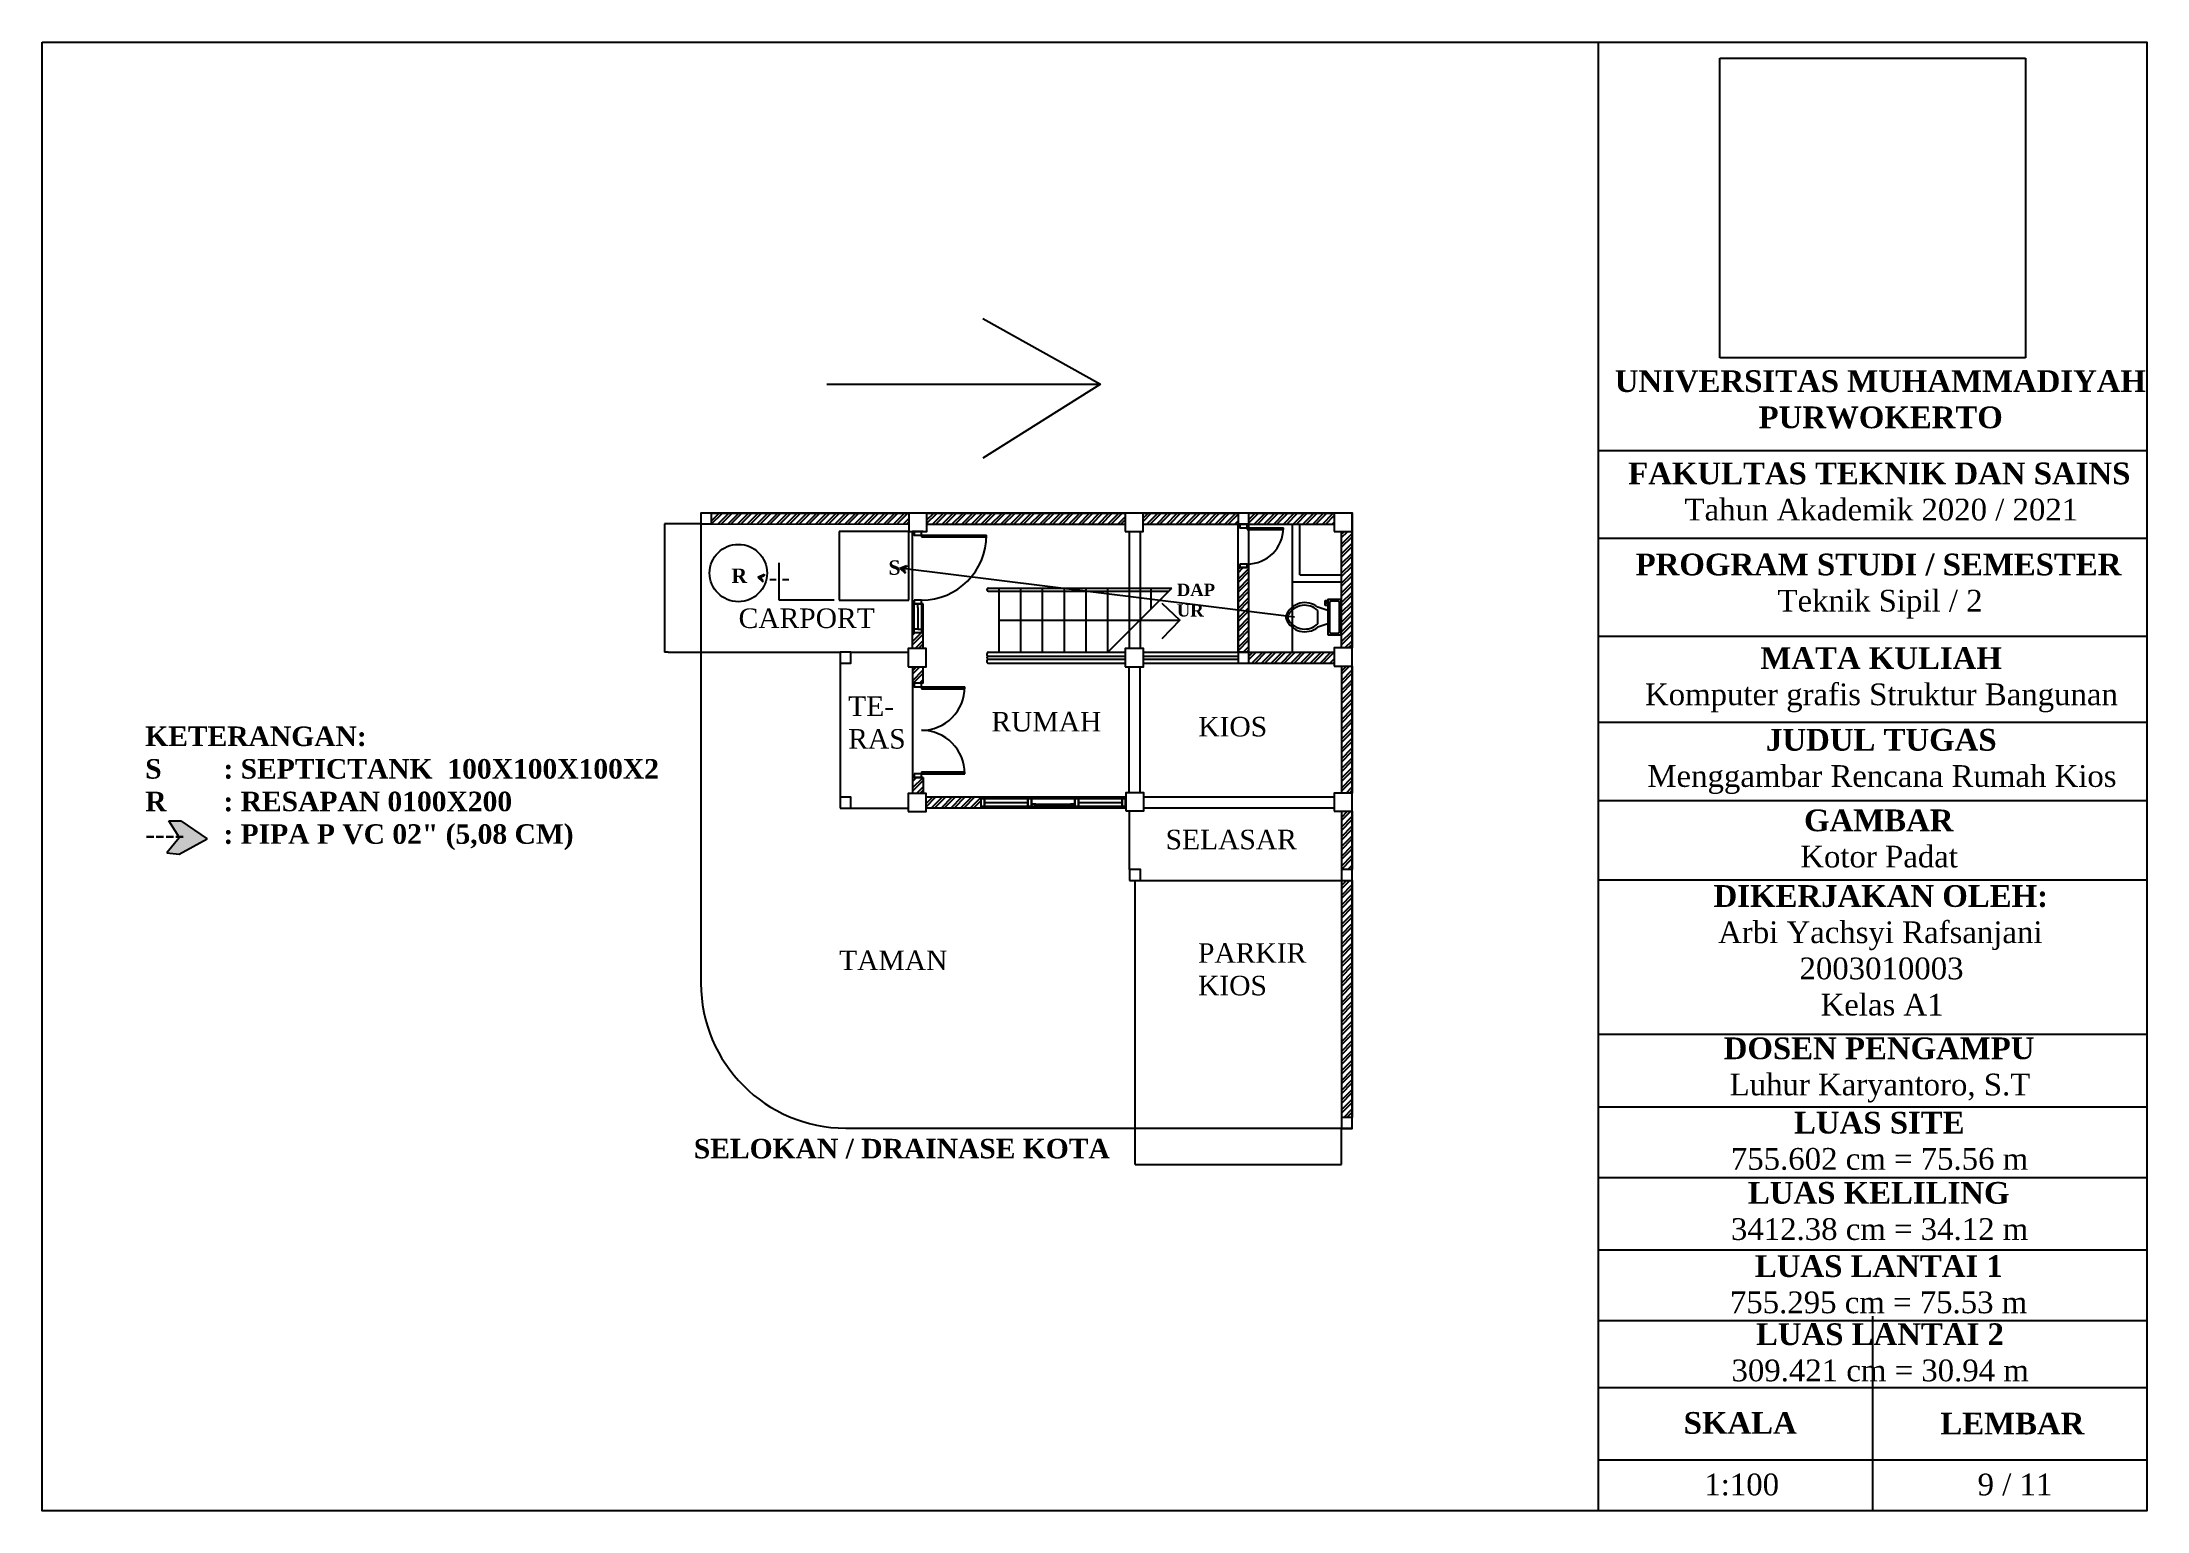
# Paper-space layout 'KOTOR PADAT' of a CAD drawing. Header units: millimetres. Extents: x 3 to 294, y 3 to 206.
# The model-space entities are those that its viewports show. They can reach past a viewport. Long polylines and large blocks are cut down to what shows.
import ezdxf

# ---------------------------------------------------------------- set-up
doc = ezdxf.new("R2010")
doc.units = ezdxf.units.MM
doc.linetypes.add('ACAD_ISO03W100', pattern=[30, 12, -18])
doc.linetypes.add('ACAD_ISO05W100', pattern=[33, 24, -3, 0, -3, 0, -3])
for name, color, linetype in [('air kotor cair', 66, 'Continuous'), ('air kotor padat', 214, 'Continuous'), ('cetak', 250, 'Continuous'), ('dinding lantai 1', 60, 'Continuous'), ('kolom', 6, 'Continuous'), ('kusen lantai 1', 231, 'Continuous'), ('mata angin', 170, 'Continuous'), ('site', 60, 'Continuous'), ('text denah lantai 1', 24, 'Continuous')]:
    doc.layers.add(name, color=color, linetype=linetype)
doc.layers.get('0').off()
doc.styles.get("Standard").update_dxf_attribs({"font": 'arial.ttf'})
picture_1 = doc.add_image_def('image1.jpg', size_in_pixel=(571, 560))
pattern_1 = [(45, (-280.662, -174.909), (-6.735192, 6.735192), []), (45, (-276.172, -174.909), (-6.735192, 6.735192), [])]

# ---------------------------------------------------------------- blocks, each defined once
blk = doc.blocks.new('p90')
at = {"layer": 'kusen lantai 1'}
for p, q in [((2647.3, 1311.4), (2647.3, 1401.4)), ((2649.8, 1311.4), (2649.8, 1401.4)), ((2642.3, 1313.9), (2642.3, 1298.9)), ((2647.3, 1311.4), (2649.8, 1311.4)), ((2742.3, 1313.9), (2742.3, 1298.9))]:
    blk.add_line(p, q, dxfattribs=at)
for points in [[(2642.3, 1301.4), (2647.3, 1301.4), (2647.3, 1311.4), (2642.3, 1311.4)], [(2737.3, 1301.4), (2742.3, 1301.4), (2742.3, 1311.4), (2737.3, 1311.4)]]:
    blk.add_lwpolyline(points, close=True, dxfattribs=at)
blk.add_arc((2647.3, 1311.4), 90, 0, 90, dxfattribs=at)
blk = doc.blocks.new('j360')
at = {"layer": 'kusen lantai 1'}
for p, q in [((2800.7, 1404.6), (2800.7, 1389.6)), ((2805.7, 1397.1), (2865.7, 1397.1)), ((2935.7, 1397.1), (2995.7, 1397.1)), ((3000.7, 1404.6), (3000.7, 1389.6)), ((2874.4, 1394.6), (2870.7, 1394.6)), ((2874.4, 1394.6), (2930.7, 1394.6)), ((2876.7, 1393.4), (2924.7, 1393.4))]:
    blk.add_line(p, q, dxfattribs=at)
for points in [[(2800.7, 1392.1), (2805.7, 1392.1), (2805.7, 1402.1), (2800.7, 1402.1)], [(2805.7, 1392.1), (2865.7, 1392.1), (2865.7, 1402.1), (2805.7, 1402.1)], [(2865.7, 1392.1), (2870.7, 1392.1), (2870.7, 1402.1), (2865.7, 1402.1)], [(2870.7, 1392.1), (2930.7, 1392.1), (2930.7, 1402.1), (2870.7, 1402.1)], [(2930.7, 1392.1), (2935.7, 1392.1), (2935.7, 1402.1), (2930.7, 1402.1)], [(2935.7, 1392.1), (2995.7, 1392.1), (2995.7, 1402.1), (2935.7, 1402.1)], [(2995.7, 1392.1), (3000.7, 1392.1), (3000.7, 1402.1), (2995.7, 1402.1)], [(2870.7, 1392.1), (2876.7, 1392.1), (2876.7, 1394.6), (2870.7, 1394.6)], [(2924.7, 1392.1), (2930.7, 1392.1), (2930.7, 1394.6), (2924.7, 1394.6)]]:
    blk.add_lwpolyline(points, close=True, dxfattribs=at)
blk = doc.blocks.new('p290')
for centre, start, end in [((2503.2, 1311.4), 0, 90), ((2623.2, 1311.4), 90, 180)]:
    blk.add_arc(centre, 60, start, end)
at = {"layer": 'kusen lantai 1'}
for p, q in [((2503.2, 1311.4), (2503.2, 1371.4)), ((2505.7, 1311.4), (2505.7, 1371.4)), ((2620.7, 1311.4), (2620.7, 1371.4)), ((2623.2, 1311.4), (2623.2, 1371.4)), ((2498.2, 1313.9), (2498.2, 1298.9)), ((2503.2, 1311.4), (2505.7, 1311.4)), ((2620.7, 1311.4), (2623.2, 1311.4)), ((2628.2, 1313.9), (2628.2, 1298.9))]:
    blk.add_line(p, q, dxfattribs=at)
for points in [[(2498.2, 1301.4), (2503.2, 1301.4), (2503.2, 1311.4), (2498.2, 1311.4)], [(2623.2, 1301.4), (2628.2, 1301.4), (2628.2, 1311.4), (2623.2, 1311.4)]]:
    blk.add_lwpolyline(points, close=True, dxfattribs=at)
blk = doc.blocks.new('jb1')
at = {"layer": 'kusen lantai 1'}
for p, q in [((1275, 1064.9), (1315, 1064.9)), ((1275, 1054.9), (1275, 1064.9)), ((1280, 1059.9), (1275, 1059.9)), ((1315, 1054.9), (1275, 1054.9)), ((1280, 1059.9), (1310, 1059.9)), ((1310, 1059.9), (1310, 1064.9)), ((1310, 1059.9), (1310, 1054.9)), ((1315, 1067.4), (1315, 1052.4)), ((1315, 1064.9), (1315, 1054.9))]:
    blk.add_line(p, q, dxfattribs=at)
blk = doc.blocks.new('jwc')
at = {"layer": 'kusen lantai 1'}
for p, q in [((1750.7, 1457.9), (1735.7, 1457.9)), ((1748.2, 1452.9), (1748.2, 1450.4)), ((1748.2, 1452.9), (1798.2, 1452.9)), ((1748.2, 1450.4), (1798.2, 1450.4)), ((1750.7, 1397.9), (1735.7, 1397.9))]:
    blk.add_line(p, q, dxfattribs=at)
for points in [[(1738.2, 1457.9), (1738.2, 1452.9), (1748.2, 1452.9), (1748.2, 1457.9)], [(1738.2, 1402.9), (1738.2, 1397.9), (1748.2, 1397.9), (1748.2, 1402.9)]]:
    blk.add_lwpolyline(points, close=True, dxfattribs=at)
blk.add_arc((1748.2, 1452.9), 50, 270, 0, dxfattribs=at)
blk = doc.blocks.new('Toilet - top')
for p, q in [((-10, -8.5), (-8, -8.5)), ((-10, -9.5), (-10, -8.5)), ((-7, -9.5), (-10, -9.5)), ((-8, -8.5), (-8, -8)), ((-7, -8), (-7, -9.5)), ((-4, -8), (-6, -14)), ((4, -8), (6, -14)), ((9.5, -6), (9.5, -2)), ((4, -14), (-4, -14))]:
    blk.add_line(p, q)
blk.add_lwpolyline([(10.5, -8), (10.5, 0), (-10.5, 0), (-10.5, -8)], close=True)
for points in [[(-9.5, -2), (-9.5, -6)], [(8.5, -1), (-8.5, -1)], [(-8.5, -7), (8.5, -7)]]:
    blk.add_lwpolyline(points)
for centre, radius, start, end in [((-8.6, -1.9), 0.884, 81.8699, 188.1301), ((-8.6, -6.1), 0.884, 171.8699, 278.1301), ((8.6, -1.9), 0.884, 351.8699, 98.1301), ((8.6, -6.1), 0.884, 261.8699, 8.1301), ((3.5, -21.6), 12.2, 141.4691, 247.9714), ((4.2, -21.8), 11.3, 136.3677, 238.9468), ((-3.5, -21.6), 12.2, 292.0284, 38.5307), ((-4.2, -21.8), 11.3, 301.053, 43.6321), ((0, -27.9), 4, 245.7318, 294.2682), ((0, -29), 4, 254.8605, 285.1395)]:
    blk.add_arc(centre, radius, start, end)
blk = doc.blocks.new('am')
at = {"layer": 'mata angin'}
for p, q in [((-1033.1, 6364.1), (-870.5, 6273.4)), ((-1248.7, 6273.4), (-870.5, 6273.4)), ((-870.5, 6273.4), (-1033.1, 6171.5))]:
    blk.add_line(p, q, dxfattribs=at)

msp = doc.modelspace()

# ---------------------------------------------------------------- hatches: boundary and pattern name
at = {"layer": 'air kotor padat', "linetype": 'ACAD_ISO03W100'}
h = msp.add_hatch(color=256, dxfattribs=at)
h.dxf.hatch_style = 1
h.paths.add_polyline_path([(819.918, 3987.369), (819.918, 3989.463), (811.127, 3985.525), (814.771, 3985.073)])
h.paths.add_polyline_path([(814.771, 3985.073), (811.127, 3985.525), (818.078, 3978.855), (818.783, 3980.827)])
h = msp.add_hatch(color=256, dxfattribs=at)
h.dxf.hatch_style = 1
h.paths.add_polyline_path([(623.439, 3975.09), (623.439, 3977.184), (614.647, 3973.246), (618.292, 3972.793)])
h.paths.add_polyline_path([(618.292, 3972.793), (614.647, 3973.246), (621.598, 3966.576), (622.303, 3968.547)])
h = msp.add_hatch(color=256, dxfattribs=at)
h.dxf.hatch_style = 1
h.paths.add_polyline_path([(-201.288, 3592.63), (-184.577, 3590.811), (-145.792, 3611.579), (-182.101, 3636.423), (-198.912, 3636.423), (-184.455, 3614.265), (-184.566, 3613.035)])
at = {"layer": 'dinding lantai 1'}
h = msp.add_hatch(dxfattribs=at)
h.set_pattern_fill('ANSI32', color=256)
h.set_pattern_definition(pattern_1)
h.paths.add_polyline_path([(823.167, 4061.244), (550.833, 4061.205), (550.833, 4046.548), (823.167, 4046.411)])
h.paths.add_polyline_path([(1122.115, 4061.288), (848.167, 4061.248), (848.167, 4046.385), (1122.115, 4046.385)])
h.paths.add_polyline_path([(1435.628, 4036.385), (1420.628, 4036.385), (1420.628, 3875.339), (1435.628, 3875.339)])
h.paths.add_polyline_path([(1435.868, 3850.339), (1420.872, 3850.339), (1420.872, 3674.974), (1435.868, 3674.974)])
h.paths.add_polyline_path([(1435.868, 3649.974), (1420.868, 3649.974), (1420.868, 3569.347), (1435.868, 3569.347)])
h.paths.add_polyline_path([(922.799, 3669.625), (847.355, 3669.625), (847.355, 3654.625), (922.799, 3654.625)])
h.paths.add_polyline_path([(843.197, 3849.424), (828.296, 3849.424), (828.296, 3826.644), (843.197, 3826.644)])
h.paths.add_polyline_path([(843.296, 3896.367), (828.296, 3896.367), (828.296, 3874.424), (843.296, 3874.424)])
h.paths.add_polyline_path([(843.197, 3696.644), (828.296, 3696.644), (828.296, 3674.393), (843.296, 3674.393)])
h.paths.add_polyline_path([(1410.822, 3869.424), (1293.172, 3869.424), (1293.172, 3854.424), (1410.822, 3854.424)])
h.paths.add_polyline_path([(1293.176, 3986.288), (1278.103, 3986.288), (1278.172, 3869.424), (1293.172, 3869.424)])
h.paths.add_polyline_path([(719.104, 3415.124), (878.778, 3415.124), (878.778, 3472.774), (719.104, 3472.774)], flags=9)
h.paths.add_polyline_path([(1215.347, 3380.307), (1375.41, 3380.307), (1375.41, 3482.957), (1215.347, 3482.957)], flags=9)
h.paths.add_polyline_path([(1168.759, 3581.972), (1359.832, 3581.972), (1359.832, 3639.622), (1168.759, 3639.622)], flags=9)
h.paths.add_polyline_path([(1215.723, 3737.842), (1322.254, 3737.842), (1322.254, 3795.492), (1215.723, 3795.492)], flags=9)
h.paths.add_polyline_path([(929.989, 3744.652), (1091.901, 3744.652), (1091.901, 3802.302), (929.989, 3802.302)], flags=9)
h.paths.add_polyline_path([(731.627, 3721.011), (823.207, 3721.011), (823.207, 3823.661), (731.627, 3823.661)], flags=9)
h.paths.add_polyline_path([(936.913, 3953.052), (1098.826, 3953.052), (1098.826, 4010.702), (936.913, 4010.702)], flags=9)
h.paths.add_polyline_path([(579.295, 3944.417), (776.675, 3944.417), (776.675, 4002.067), (579.295, 4002.067)], flags=9)
h = msp.add_hatch(dxfattribs=at)
h.set_pattern_fill('ANSI32', color=256)
h.set_pattern_definition(pattern_1)
h.paths.add_polyline_path([(1278.178, 4061.306), (1147.115, 4061.306), (1147.115, 4046.306), (1278.178, 4046.306)])
h.paths.add_polyline_path([(1411.008, 4061.313), (1293.178, 4061.313), (1293.178, 4046.313), (1411.008, 4046.313)])
h.paths.add_polyline_path([(1435.868, 3554.347), (1420.868, 3554.347), (1420.868, 3226.995), (1435.868, 3226.995)])

# ---------------------------------------------------------------- linework, layer by layer
at = {"layer": 'air kotor padat', "linetype": 'ACAD_ISO03W100'}
for p, q in [((644.055, 3941.367), (644.055, 3993.021)), ((811.127, 3985.525), (819.918, 3989.463)), ((1355.989, 3917.869), (811.127, 3985.525)), ((811.127, 3985.525), (818.078, 3978.855)), ((819.918, 3987.369), (814.771, 3985.073)), ((818.783, 3980.827), (814.771, 3985.073)), ((819.918, 3989.463), (819.918, 3987.369)), ((614.647, 3973.246), (623.439, 3977.184)), ((614.647, 3973.246), (621.598, 3966.576)), ((622.303, 3968.547), (618.231, 3972.444)), ((623.439, 3975.09), (618.292, 3972.793)), ((621.598, 3966.576), (622.303, 3968.547)), ((623.439, 3977.184), (623.439, 3975.09)), ((631.397, 3970.133), (640.217, 3970.133)), ((649.037, 3970.133), (657.416, 3970.133)), ((818.078, 3978.855), (818.783, 3980.827)), ((720.37, 3941.367), (644.055, 3941.367)), ((-184.455, 3614.265), (-184.566, 3613.035))]:
    msp.add_line(p, q, dxfattribs=at)
at = {"layer": 'air kotor padat'}
for p, q in [((-184.455, 3614.265), (-198.912, 3636.423)), ((-198.912, 3636.423), (-182.101, 3636.423)), ((-182.101, 3636.423), (-145.792, 3611.579)), ((-184.566, 3613.035), (-201.288, 3592.63)), ((-184.577, 3590.811), (-145.792, 3611.579)), ((-201.288, 3592.63), (-184.577, 3590.811))]:
    msp.add_line(p, q, dxfattribs=at)
at = {"layer": 'air kotor padat', "linetype": 'ACAD_ISO03W100'}
msp.add_lwpolyline([(823.167, 4036.367), (726.947, 4036.367), (726.947, 3941.367), (823.167, 3941.367)], close=True, dxfattribs=at)
msp.add_circle((587.847, 3978.835), 39.605, dxfattribs=at)
at = {"layer": 'dinding lantai 1'}
for p, q in [((1278.172, 3869.424), (1278.172, 4046.311)), ((933.172, 3957.904), (1186.626, 3957.878)), ((933.172, 3953.904), (1182.627, 3953.878)), ((948.172, 3869.424), (948.172, 3957.904)), ((978.172, 3869.424), (978.172, 3957.901)), ((1008.172, 3869.424), (1008.172, 3957.898)), ((1038.172, 3869.424), (1038.172, 3957.894)), ((1068.172, 3869.424), (1068.172, 3957.891)), ((1098.172, 3869.424), (1098.172, 3957.888)), ((1128.172, 3899.424), (1128.173, 3957.884)), ((1158.172, 3929.424), (1158.172, 3957.881)), ((1278.12, 3957.868), (1278.172, 3957.868)), ((948.172, 3913.664), (1197.433, 3913.664)), ((933.172, 3863.924), (1122.313, 3863.924)), ((933.172, 3859.924), (1122.313, 3859.924)), ((1147.313, 3863.924), (1278.172, 3863.924)), ((1147.313, 3859.924), (1278.172, 3859.924))]:
    msp.add_line(p, q, dxfattribs=at)
at = {"layer": 'dinding lantai 1', "linetype": 'ACAD_ISO05W100'}
msp.add_line((1098.172, 3869.424), (1186.626, 3957.878), dxfattribs=at)
at = {"layer": 'dinding lantai 1'}
msp.add_lwpolyline([(1172.941, 3937.156), (1197.433, 3913.664), (1172.941, 3888.13)], dxfattribs=at)
for centre, radius, start, end in [((933.172, 3955.904), 2, 89.988011, 270), ((933.61, 3866.674), 2.785, 99.04679, 279.04679), ((933.61, 3857.174), 2.785, 99.04679, 279.04679), ((933.234, 3861.924), 2.001, 79.175466, 268.222256)]:
    msp.add_arc(centre, radius, start, end, dxfattribs=at)
at = {"layer": 'kolom'}
for points in [[(535.833, 4046.554), (550.833, 4046.554), (550.833, 4061.554), (535.833, 4061.554)], [(823.167, 4036.411), (848.167, 4036.411), (848.167, 4061.411), (823.167, 4061.411)], [(1122.115, 4036.385), (1147.115, 4036.385), (1147.115, 4061.385), (1122.115, 4061.385)], [(1278.178, 4046.311), (1293.178, 4046.311), (1293.178, 4061.311), (1278.178, 4061.311)], [(1411.008, 4036.385), (1436.008, 4036.385), (1436.008, 4061.385), (1411.008, 4061.385)], [(728.301, 3854.347), (743.301, 3854.347), (743.301, 3869.347), (728.301, 3869.347)], [(822.304, 3849.424), (847.304, 3849.424), (847.304, 3874.424), (822.304, 3874.424)], [(1122.313, 3849.424), (1147.313, 3849.424), (1147.313, 3874.424), (1122.313, 3874.424)], [(1278.172, 3854.424), (1293.172, 3854.424), (1293.172, 3869.424), (1278.172, 3869.424)], [(1410.822, 3850.339), (1435.822, 3850.339), (1435.822, 3875.339), (1410.822, 3875.339)], [(728.327, 3654.287), (743.327, 3654.287), (743.327, 3669.287), (728.327, 3669.287)], [(822.355, 3649.393), (847.355, 3649.393), (847.355, 3674.393), (822.355, 3674.393)], [(1122.831, 3650.417), (1147.831, 3650.417), (1147.831, 3675.417), (1122.831, 3675.417)], [(1410.872, 3649.974), (1435.872, 3649.974), (1435.872, 3674.974), (1410.872, 3674.974)], [(1128.317, 3554.35), (1143.317, 3554.35), (1143.317, 3569.35), (1128.317, 3569.35)], [(1420.868, 3554.347), (1435.868, 3554.347), (1435.868, 3569.347), (1420.868, 3569.347)], [(1420.868, 3211.995), (1435.868, 3211.995), (1435.868, 3226.995), (1420.868, 3226.995)]]:
    msp.add_lwpolyline(points, close=True, dxfattribs=at)
at = {"layer": 'site'}
for p, q in [((536.179, 4046.554), (485.833, 4046.554)), ((550.825, 4046.548), (823.159, 4046.411)), ((550.833, 4061.548), (823.167, 4061.411)), ((848.167, 4061.385), (1122.115, 4061.385)), ((848.167, 4046.385), (1122.115, 4046.385)), ((1147.115, 4061.306), (1278.178, 4061.306)), ((1147.115, 4046.306), (1278.178, 4046.306)), ((1292.862, 4061.313), (1410.662, 4061.313)), ((1292.862, 4046.313), (1410.662, 4046.313)), ((1293.172, 3869.424), (1293.178, 4046.311)), ((1353.173, 3869.424), (1353.173, 4046.313)), ((1363.173, 3976.313), (1363.173, 4046.313)), ((828.296, 3874.424), (828.296, 4036.411)), ((1128.328, 3874.432), (1128.328, 4036.391)), ((1143.328, 3874.432), (1143.328, 4036.391)), ((1420.628, 4036.334), (1420.628, 3875.339)), ((1435.628, 4036.334), (1435.628, 3875.339)), ((1278.103, 3986.288), (1278.172, 3869.424)), ((1420.628, 3966.313), (1353.173, 3966.313)), ((1363.173, 3976.313), (1420.628, 3976.313)), ((843.296, 3874.424), (843.296, 3936.367)), ((490.886, 3869.335), (728.301, 3869.335)), ((743.301, 3869.347), (822.304, 3869.347)), ((933.172, 3869.424), (1122.313, 3869.424)), ((1147.313, 3869.424), (1410.822, 3869.424)), ((728.301, 3854.347), (728.301, 3669.287)), ((828.296, 3849.424), (828.296, 3674.393)), ((933.172, 3854.424), (1122.313, 3854.424)), ((1127.313, 3849.424), (1127.313, 3675.417)), ((1142.313, 3849.424), (1142.313, 3675.417)), ((1147.313, 3854.424), (1410.822, 3854.424)), ((1420.872, 3850.336), (1420.872, 3674.972)), ((1435.872, 3850.336), (1435.872, 3674.972)), ((843.197, 3696.644), (843.296, 3674.393)), ((847.359, 3669.625), (1122.822, 3669.625)), ((743.327, 3654.287), (822.355, 3654.287)), ((847.359, 3654.625), (1122.822, 3654.625)), ((1128.317, 3569.35), (1128.317, 3650.417)), ((1147.831, 3654.625), (1410.872, 3654.625)), ((1420.868, 3649.974), (1420.868, 3569.347)), ((1435.868, 3649.974), (1435.868, 3569.347)), ((1135.833, 3161.995), (1135.833, 3554.352)), ((1143.317, 3554.35), (1420.868, 3554.347)), ((1420.868, 3554.347), (1420.868, 3226.995)), ((1435.868, 3554.347), (1435.868, 3226.995)), ((1420.868, 3161.995), (1420.868, 3211.995))]:
    msp.add_line(p, q, dxfattribs=at)
at = {"layer": 'site', "linetype": 'ACAD_ISO03W100'}
for p, q in [((485.833, 4046.554), (485.833, 3869.335)), ((490.886, 3869.335), (485.833, 3869.335)), ((843.197, 3826.644), (843.197, 3849.424)), ((1147.831, 3669.625), (1410.872, 3669.625)), ((1135.833, 3161.995), (1420.868, 3161.995))]:
    msp.add_line(p, q, dxfattribs=at)
at = {"layer": 'site'}
msp.add_lwpolyline([(535.833, 4061.554), (536.179, 3412.345, 0.41390113), (736.179, 3212.345), (1435.868, 3212.346), (1435.868, 4061.684)], format="xyb", close=True, dxfattribs=at)

# ---------------------------------------------------------------- block references
at = {"layer": 'dinding lantai 1', "xscale": 2.31229659206, "yscale": 2.31229659206, "zscale": 2.31229659206, "rotation": 270}
msp.add_blockref('Toilet - top', (1420.448, 3917.869), dxfattribs=at)
at = {"layer": 'kusen lantai 1'}
for name, p in [('jwc', (-457.56, 2588.408)), ('j360', (-1877.875, 2264.941))]:
    msp.add_blockref(name, p, dxfattribs=at)
at = {"layer": 'kusen lantai 1', "rotation": 270}
for name, p in [('p90', (-470.746, 6678.655)), ('jb1', (-224.188, 5211.388)), ('p290', (-470.729, 6324.842))]:
    msp.add_blockref(name, p, dxfattribs=at)
at = {"layer": 'mata angin'}
msp.add_blockref('am', (1958.639, -2033.985), dxfattribs=at)

# ---------------------------------------------------------------- texts
at = {"layer": 'air kotor padat', "linetype": 'ACAD_ISO03W100', "attachment_point": 1}
for s, width, heights, insert, char_height in [('{\\fTimes New Roman|b1|i0|c0|p18;R}', 43.38807, [0], (578.197, 3985.03), 20), ('{\\fTimes New Roman|b1|i0|c0|p18;S}', 24.24735, [0], (795.181, 3996.398), 20), ('{\\fTimes New Roman|b1|i0|c0|p18;KETERANGAN:\\PS^I: SEPTICTANK  100X100X100X2\\PR^I: RESAPAN 0100X200\\P----^I: PIPA P VC 02" (5,08 CM)}', 808.17783, [258.884], (-231.344, 3766.939), 27)]:
    msp.add_mtext_dynamic_manual_height_columns(s, width=width, gutter_width=12.5, heights=heights, dxfattribs=dict(at, insert=insert, char_height=char_height))
at = {"layer": 'air kotor padat', "insert": (526.423, 3197.531), "char_height": 27, "attachment_point": 1}
msp.add_mtext_dynamic_manual_height_columns('{\\fTimes New Roman|b1|i0|c0|p18;SELOKAN / DRAINASE KOTA}', width=886.92999, gutter_width=12.5, heights=[90.456], dxfattribs=at)
at = {"layer": 'text denah lantai 1', "attachment_point": 1}
for s, width, insert, char_height in [('{\\fTimes New Roman|b1|i0|c0|p18;DAP\\PUR}', 55.33495, (1193.532, 3964.085), 17), ('{\\fTimes New Roman|b0|i0|c0|p18;CARPORT}', 214.39073, (588.164, 3929.919), 27), ('{\\fTimes New Roman|b0|i0|c0|p18;TE-\\PRAS}', 99.99541, (739.584, 3808.385), 27), ('{\\fTimes New Roman|b0|i0|c0|p18;RUMAH}', 195.58451, (937.42, 3787.025), 27), ('{\\fTimes New Roman|b0|i0|c0|p18;KIOS}', 195.58454, (1223.135, 3780.216), 27), ('{\\fTimes New Roman|b0|i0|c0|p18;SELASAR}', 195.58451, (1178, 3624.345), 27), ('{\\fTimes New Roman|b0|i0|c0|p18;PARKIR\\PKIOS}', 201.62938, (1222.759, 3467.681), 27), ('{\\fTimes New Roman|b0|i0|c0|p18;TAMAN}', 338.29249, (727.061, 3457.497), 27)]:
    msp.add_mtext_dynamic_manual_height_columns(s, width=width, gutter_width=12.5, heights=[0], dxfattribs=dict(at, insert=insert, char_height=char_height))

psp = doc.layouts.new('KOTOR PADAT')

# ---------------------------------------------------------------- linework, layer by layer
at = {"layer": 'cetak'}
for p, q in [((218.03, 149.82), (293.81, 149.82)), ((218.03, 137.75), (293.81, 137.75)), ((218.03, 124.21), (293.81, 124.21)), ((218.03, 112.32), (293.81, 112.32)), ((218.03, 101.5), (293.81, 101.5)), ((218.03, 90.56), (293.81, 90.56)), ((218.03, 69.23), (293.81, 69.23)), ((218.03, 59.23), (293.81, 59.23)), ((218.03, 49.46), (293.81, 49.46)), ((218.03, 39.45), (293.81, 39.45)), ((218.03, 29.72), (293.81, 29.72)), ((255.92, 30.31), (255.92, 3.41)), ((218.03, 20.47), (293.81, 20.47)), ((218.03, 10.47), (293.81, 10.47))]:
    psp.add_line(p, q, dxfattribs=at)
for points in [[(3.09, 206.24), (293.81, 206.24), (293.81, 3.41), (3.09, 3.41)], [(3.09, 206.24), (218.03, 206.24), (218.03, 3.41), (3.09, 3.41)]]:
    psp.add_lwpolyline(points, close=True, dxfattribs=at)

# ---------------------------------------------------------------- texts
at = {"layer": 'cetak', "char_height": 3, "attachment_point": 1}
for s, width, insert in [('{\\fTimes New Roman|b1|i0|c0|p18;\\W1.8324; \\W1;UNIVERSITAS MUHAMMADIYAH \\P\\W9.6857;  \\W1;PURWOKERTO}', 75.7768, (218.23, 160.92)), ('{\\fTimes New Roman|b1|i0|c0|p18;\\W3.6468; \\W1;FAKULTAS TEKNIK DAN SAINS\\fTimes New Roman|b0|i0|c0|p18;\\P\\W5.2608;  \\W1;Tahun Akademik 2020 / 2021}', 75.7768, (218.03, 148.18)), ('{\\fTimes New Roman|b1|i0|c0|p18;\\W4.557; \\W1;PROGRAM STUDI / SEMESTER\\P\\fTimes New Roman|b0|i0|c0|p18;\\W7.2855;   \\W1;Teknik Sipil / 2}', 75.7768, (218.03, 135.6)), ('{\\fTimes New Roman|b1|i0|c0|p18;\\W9.7463;  \\W1;MATA KULIAH\\P\\fTimes New Roman|b0|i0|c0|p18;\\W5.4269; \\W1;Komputer grafis Struktur Bangunan}', 75.7768, (218.34, 122.67)), ('{\\fTimes New Roman|b1|i0|c0|p18;\\W6.7277;   \\W1;JUDUL TUGAS\\P\\fTimes New Roman|b0|i0|c0|p18;\\W5.713; \\W1;Menggambar Rencana Rumah Kios}', 75.7768, (218.34, 111.39)), ('{\\fTimes New Roman|b1|i0|c0|p18;\\W8.364;   \\W1;GAMBAR\\P\\fTimes New Roman|b0|i0|c0|p18;\\W8.2113;   \\W1;Kotor Padat}', 75.7768, (218.03, 100.27)), ('{\\fTimes New Roman|b1|i0|c0|p18;\\W6.9723;  \\W1;DIKERJAKAN OLEH:\\P\\fTimes New Roman|b0|i0|c0|p18;\\W7.2525;  \\W1;Arbi Yachsyi Rafsanjani\\P\\W8.1407;   \\W1;2003010003\\P\\W8.9974;   \\W1;Kelas A1}', 75.7768, (218.16, 89.82)), ('{\\fTimes New Roman|b1|i0|c0|p18;\\W7.6276;  \\W1;DOSEN PENGAMPU\\P\\fTimes New Roman|b0|i0|c0|p18;\\W7.9869;  \\W1;Luhur Karyantoro, S.T}', 75.7768, (218.08, 68.79)), ('{\\fTimes New Roman|b1|i0|c0|p18;\\W7.9575;   \\W1;LUAS SITE\\P\\fTimes New Roman|b0|i0|c0|p18;\\W8.0845;  \\W1;755.602 cm = 75.56 m}', 75.7768, (218.03, 58.52)), ('{\\fTimes New Roman|b1|i0|c0|p18;\\W9.1237;  \\W1;LUAS KELILING\\P\\fTimes New Roman|b0|i0|c0|p18;\\W8.088;  \\W1;3412.38 cm = 34.12 m}', 75.7768, (218.03, 48.83)), ('{\\fTimes New Roman|b1|i0|c0|p18;\\W9.6076;  \\W1;LUAS LANTAI 1\\P\\fTimes New Roman|b0|i0|c0|p18;\\W8.0845;  \\W1;755.295 cm = 75.53 m}', 75.7768, (217.9, 38.71)), ('{\\fTimes New Roman|b1|i0|c0|p18;\\W9.5798;  \\W1;LUAS LANTAI 2\\P\\fTimes New Roman|b0|i0|c0|p18;\\W8.088;  \\W1;309.421 cm = 30.94 m}', 75.7768, (218.11, 29.31)), ('{\\fTimes New Roman|b1|i0|c0|p18;\\W5.1524;  \\W1;SKALA}', 37.8884, (218.16, 17.06)), ('{\\fTimes New Roman|b1|i0|c0|p18;\\W8.3107; \\W1;LEMBAR}', 37.8884, (255.87, 16.97)), ('{\\fTimes New Roman|b0|i0|c0|p18;\\W6.4283;  \\W1;1:100}', 37.8884, (218.12, 8.56)), ('{\\fTimes New Roman|b0|i0|c0|p18;\\W6.437;  \\W1;9 / 11}', 37.8884, (255.84, 8.56))]:
    psp.add_mtext_dynamic_manual_height_columns(s, width=width, gutter_width=12.5, heights=[0], dxfattribs=dict(at, insert=insert))

# ---------------------------------------------------------------- pictures from other files: only their frames are drawn
at = {"layer": 'cetak'}
image = psp.add_image(picture_1, insert=(234.82, 162.65), size_in_units=(42.2, 41.39), dxfattribs=at)
image.dxf.flags = 7

# ---------------------------------------------------------------- viewports
at = {"layer": 'air kotor cair'}
vp = psp.add_viewport(center=(110.56, 104.82), size=(214.94, 202.8239), view_center_point=(700.875, 3697.839), view_height=2028.23947, dxfattribs=at)
vp.frozen_layers = ['air kotor cair']

doc.saveas('drawing.dxf')
